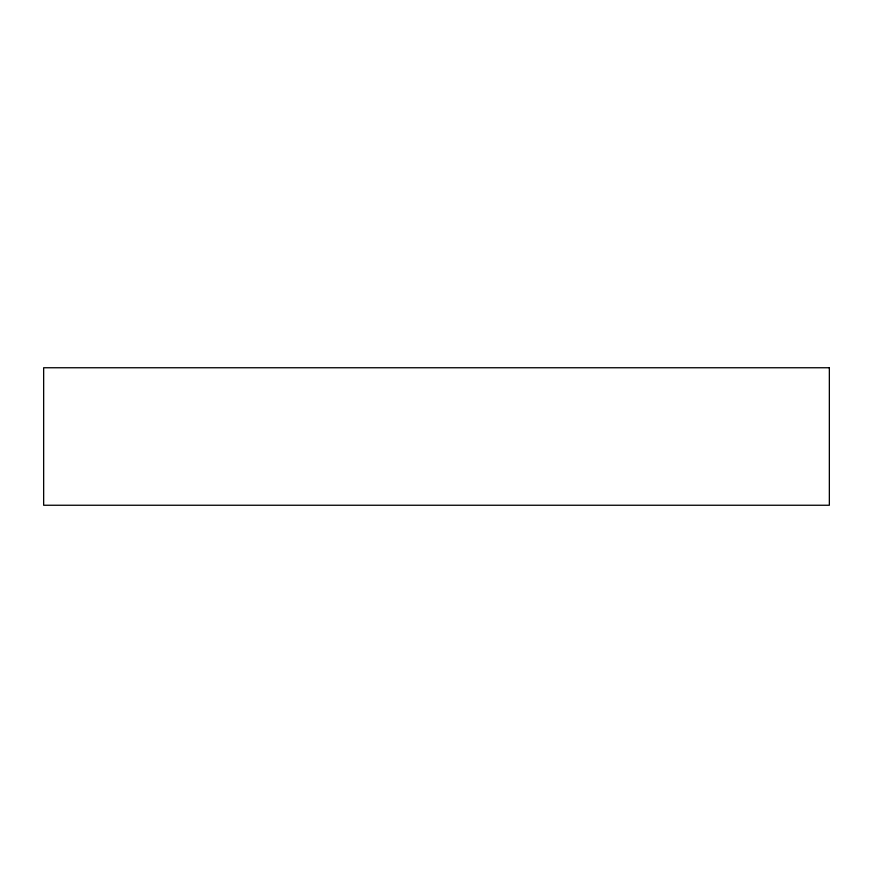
<?xml version="1.0" encoding="UTF-8"?>
<svg xmlns="http://www.w3.org/2000/svg" width="873" height="873" viewBox="0 0 873 873"><rect width="100%" height="100%" fill="white"/><g stroke="black" fill="none" stroke-linecap="round" stroke-linejoin="round"><path stroke-width="1.31" d="M829.35 367.751L43.65 367.751L43.65 505.249L829.35 505.249L829.35 367.751"/></g></svg>
